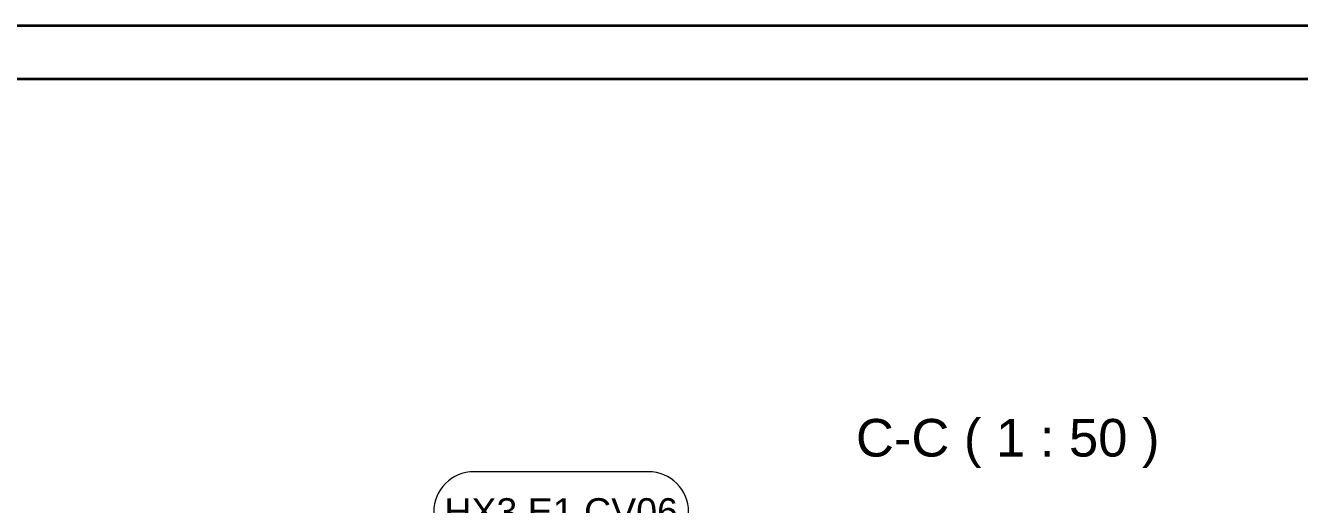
# Model space of a CAD drawing. Header units: millimetres. Extents: x 0 to 157650, y 0 to 89100.
# Drawn here: x 123006 to 140791, y 82416 to 89100 of the extents above; entities that cross this region are included whole.
import ezdxf

# ---------------------------------------------------------------- set-up
doc = ezdxf.new("R2010")
doc.units = ezdxf.units.MM
doc.header["$LTSCALE"] = 150
doc.layers.get('0').update_dxf_attribs({"lineweight": 18})
doc.layers.add('Border', color=7, linetype='Continuous', lineweight=35)
doc.layers.add('Symbol', color=7, linetype='Continuous', lineweight=18)
doc.styles.add('Label Text', font='arial.ttf')
doc.styles.add('Note Text', font='arial.ttf')

# ---------------------------------------------------------------- blocks, each defined once
blk = doc.blocks.new('Borders Bigadan Border')
at = {"layer": 'Border'}
for p, q in [((0, 594), (1051, 594)), ((1046, 589), (20, 589))]:
    blk.add_line(p, q, dxfattribs=at)
blk = doc.blocks.new('Balloon31')
at = {"layer": 'Symbol'}
for p, q in [((878, 552.49), (861.78, 552.49)), ((903.44, 514.05), (880.21, 545.73)), ((878, 544.99), (861.78, 544.99)), ((903.84, 514.35), (903.03, 513.76)), ((903.03, 513.76), (904.92, 512.03)), ((903.44, 514.05), (904.92, 512.03)), ((904.92, 512.03), (903.84, 514.35))]:
    blk.add_line(p, q, dxfattribs=at)
at = {"layer": 'Symbol', "flags": 128}
blk.add_lwpolyline([(903.03, 513.76), (904.92, 512.03), (903.84, 514.35), (903.03, 513.76)], dxfattribs=at)
at = {"layer": 'Symbol'}
for centre, start, end in [((861.78, 548.74), 90, 270), ((878, 548.74), 270, 90)]:
    blk.add_arc(centre, 3.75, start, end, dxfattribs=at)
blk.add_solid([(903.03, 513.76), (904.92, 512.03), (903.84, 514.35), (903.03, 513.76)], dxfattribs=at)
at = {"layer": 'Symbol', "insert": (869.89, 548.76), "char_height": 2.5, "attachment_point": 5, "style": 'Note Text'}
blk.add_mtext('HX3.E1.CV06', dxfattribs=at)

msp = doc.modelspace()

# ---------------------------------------------------------------- block references
at = {"xscale": 150, "yscale": 150, "zscale": 150}
msp.add_blockref('Borders Bigadan Border', (0, 0), dxfattribs=at)
at = {"layer": 'Symbol', "xscale": 150, "yscale": 150, "zscale": 150}
msp.add_blockref('Balloon31', (0, 0), dxfattribs=at)

# ---------------------------------------------------------------- texts
at = {"layer": 'Symbol', "insert": (134599, 82927), "char_height": 525, "attachment_point": 7, "style": 'Label Text'}
msp.add_mtext('C-C ( 1 : 50 )', dxfattribs=at)

doc.saveas('drawing.dxf')
